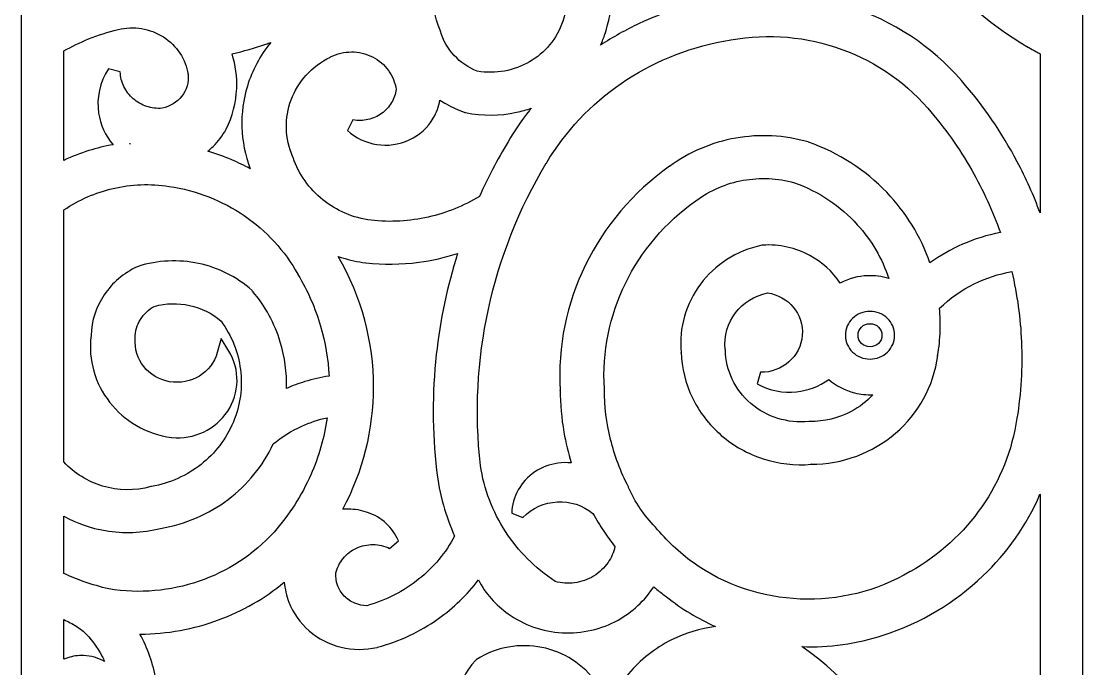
# Model space of a CAD drawing. Header units: centimetres. Extents: x 21 to 27, y -9 to 9.
# Drawn here: x 21.04 to 27, y -2.66 to 0.98 of the extents above; entities that cross this region are included whole.
import ezdxf

# ---------------------------------------------------------------- set-up
doc = ezdxf.new("R2010")
doc.units = ezdxf.units.CM
doc.header["$MEASUREMENT"] = 0
doc.layers.add('layer 1', color=7, linetype='Continuous')

msp = doc.modelspace()

# ---------------------------------------------------------------- linework, layer by layer
at = {"layer": 'layer 1', "color": 250}
for points, knots in [([(21.03704, 9.00077), (21.03704, 9.00077), (26.99977, 9.00077), (26.99977, 9.00077), (26.99977, 9.00077), (26.99977, 9.00077), (26.99977, -9.00021), (26.99977, -9.00021), (26.99977, -9.00021), (26.99977, -9.00021), (21.03704, -9.00021), (21.03704, -9.00021), (21.03704, -9.00021), (21.03704, -9.00021), (21.03704, 9.00077), (21.03704, 9.00077)], [0, 0, 0, 0, 0.2, 0.2, 0.2, 0.2, 0.4, 0.4, 0.4, 0.4, 0.6, 0.6, 0.6, 0.6, 1, 1, 1, 1]), ([(23.3587, 1.70221), (23.36916, 1.70731), (23.37983, 1.71201), (23.3907, 1.7163), (23.3907, 1.7163), (23.45085, 1.74002), (23.51676, 1.75107), (23.58422, 1.74692), (23.58422, 1.74692), (23.67778, 1.74117), (23.76445, 1.70685), (23.83402, 1.652), (23.83402, 1.652), (23.90355, 1.59718), (23.95581, 1.52192), (23.98063, 1.43425), (23.98063, 1.43425), (23.98063, 1.43425), (23.98133, 1.43075), (23.98133, 1.43075), (23.98133, 1.43075), (23.99496, 1.34985), (23.97699, 1.27025), (23.93545, 1.20466), (23.93545, 1.20466), (23.89383, 1.13893), (23.82866, 1.08723), (23.748, 1.06231), (23.748, 1.06231), (23.748, 1.06231), (23.70805, 1.11501), (23.70805, 1.11501), (23.70805, 1.11501), (23.73659, 1.15448), (23.74823, 1.20093), (23.74381, 1.24578), (23.74381, 1.24578), (23.73937, 1.29072), (23.71888, 1.33422), (23.68318, 1.3677), (23.68318, 1.3677), (23.6477, 1.40098), (23.60217, 1.41933), (23.5555, 1.42219), (23.5555, 1.42219), (23.51073, 1.42493), (23.46517, 1.41346), (23.42667, 1.38728), (23.42667, 1.38728), (23.38304, 1.32021), (23.35762, 1.24464), (23.35097, 1.16731), (23.35097, 1.16731), (23.34416, 1.08803), (23.35721, 1.0073), (23.39073, 0.93238), (23.39073, 0.93238), (23.39073, 0.93238), (23.3924, 0.92767), (23.3924, 0.92767), (23.3924, 0.92767), (23.4067, 0.87614), (23.43331, 0.82932), (23.46927, 0.79041), (23.46927, 0.79041), (23.50457, 0.75223), (23.54866, 0.72188), (23.59876, 0.70238), (23.59876, 0.70238), (23.70304, 0.68459), (23.80617, 0.70521), (23.89151, 0.75463), (23.89151, 0.75463), (23.97783, 0.80462), (24.04597, 0.88408), (24.0787, 0.98302), (24.0787, 0.98302), (24.0787, 0.98302), (24.07843, 0.98208), (24.07843, 0.98208), (24.07843, 0.98208), (24.1199, 1.12024), (24.13733, 1.2634), (24.13099, 1.40587), (24.13099, 1.40587), (24.12482, 1.54423), (24.09623, 1.68139), (24.04546, 1.81214), (24.04546, 1.81214), (23.93294, 1.87426), (23.82646, 1.94559), (23.72714, 2.02523), (23.72714, 2.02523), (23.64687, 2.08959), (23.57135, 2.15926), (23.50116, 2.23377), (23.50116, 2.23377), (23.49225, 2.12954), (23.47306, 2.02779), (23.44446, 1.92954), (23.44446, 1.92954), (23.42167, 1.85125), (23.39293, 1.7753), (23.3587, 1.70221)], [0, 0, 0, 0, 0.037037, 0.037037, 0.037037, 0.037037, 0.0740741, 0.0740741, 0.0740741, 0.0740741, 0.1111111, 0.1111111, 0.1111111, 0.1111111, 0.1481481, 0.1481481, 0.1481481, 0.1481481, 0.1851852, 0.1851852, 0.1851852, 0.1851852, 0.2222222, 0.2222222, 0.2222222, 0.2222222, 0.2592593, 0.2592593, 0.2592593, 0.2592593, 0.2962963, 0.2962963, 0.2962963, 0.2962963, 0.3333333, 0.3333333, 0.3333333, 0.3333333, 0.3703704, 0.3703704, 0.3703704, 0.3703704, 0.4074074, 0.4074074, 0.4074074, 0.4074074, 0.4444444, 0.4444444, 0.4444444, 0.4444444, 0.4814815, 0.4814815, 0.4814815, 0.4814815, 0.5185185, 0.5185185, 0.5185185, 0.5185185, 0.5555556, 0.5555556, 0.5555556, 0.5555556, 0.5925926, 0.5925926, 0.5925926, 0.5925926, 0.6296296, 0.6296296, 0.6296296, 0.6296296, 0.6666667, 0.6666667, 0.6666667, 0.6666667, 0.7037037, 0.7037037, 0.7037037, 0.7037037, 0.7407407, 0.7407407, 0.7407407, 0.7407407, 0.7777778, 0.7777778, 0.7777778, 0.7777778, 0.8148148, 0.8148148, 0.8148148, 0.8148148, 0.8518519, 0.8518519, 0.8518519, 0.8518519, 0.8888889, 0.8888889, 0.8888889, 0.8888889, 0.9259259, 0.9259259, 0.9259259, 0.9259259, 1, 1, 1, 1]), ([(26.76019, 0.79996), (26.75247, 0.80392), (26.74473, 0.80801), (26.73696, 0.81224), (26.73696, 0.81224), (26.72351, 0.81958), (26.70957, 0.82763), (26.69514, 0.8364), (26.69514, 0.8364), (26.69514, 0.8364), (26.6957, 0.83599), (26.6957, 0.83599), (26.6957, 0.83599), (26.45907, 0.97441), (26.25619, 1.15585), (26.09654, 1.36771), (26.09654, 1.36771), (25.95187, 1.5597), (25.8426, 1.77679), (25.77579, 2.0096), (25.77579, 2.0096), (25.76857, 2.0002), (25.76124, 1.99088), (25.75379, 1.98166), (25.75379, 1.98166), (25.75379, 1.98166), (25.75421, 1.98193), (25.75421, 1.98193), (25.75421, 1.98193), (25.62515, 1.81714), (25.45253, 1.69594), (25.25986, 1.62678), (25.25986, 1.62678), (25.06744, 1.55771), (24.85507, 1.54072), (24.64625, 1.58424), (24.64625, 1.58424), (24.64625, 1.58424), (24.64555, 1.58438), (24.64555, 1.58438), (24.64555, 1.58438), (24.58335, 1.59841), (24.52167, 1.61507), (24.4607, 1.63428), (24.4607, 1.63428), (24.42202, 1.64647), (24.38348, 1.65978), (24.34514, 1.67418), (24.34514, 1.67418), (24.37057, 1.55903), (24.38235, 1.44207), (24.38053, 1.32553), (24.38053, 1.32553), (24.37835, 1.18669), (24.35689, 1.04789), (24.3162, 0.91292), (24.3162, 0.91292), (24.3162, 0.91292), (24.31606, 0.91211), (24.31606, 0.91211), (24.31606, 0.91211), (24.30904, 0.89062), (24.30085, 0.86948), (24.29153, 0.84875), (24.29153, 0.84875), (24.36061, 0.89427), (24.43294, 0.93476), (24.50791, 0.96994), (24.50791, 0.96994), (24.64218, 1.03293), (24.78502, 1.07892), (24.93296, 1.10627), (24.93296, 1.10627), (24.93296, 1.10627), (24.93198, 1.10613), (24.93198, 1.10613), (24.93198, 1.10613), (25.18894, 1.1608), (25.45102, 1.14415), (25.69124, 1.06505), (25.69124, 1.06505), (25.93157, 0.98591), (26.14989, 0.84439), (26.31918, 0.64937), (26.31918, 0.64937), (26.44176, 0.50827), (26.54622, 0.35527), (26.63158, 0.19372), (26.63158, 0.19372), (26.68094, 0.10029), (26.72387, 0.00401), (26.76019, -0.09448), (26.76019, -0.09448), (26.76019, -0.09448), (26.76019, 0.79996), (26.76019, 0.79996)], [0, 0, 0, 0, 0.04, 0.04, 0.04, 0.04, 0.08, 0.08, 0.08, 0.08, 0.12, 0.12, 0.12, 0.12, 0.16, 0.16, 0.16, 0.16, 0.2, 0.2, 0.2, 0.2, 0.24, 0.24, 0.24, 0.24, 0.28, 0.28, 0.28, 0.28, 0.32, 0.32, 0.32, 0.32, 0.36, 0.36, 0.36, 0.36, 0.4, 0.4, 0.4, 0.4, 0.44, 0.44, 0.44, 0.44, 0.48, 0.48, 0.48, 0.48, 0.52, 0.52, 0.52, 0.52, 0.56, 0.56, 0.56, 0.56, 0.6, 0.6, 0.6, 0.6, 0.64, 0.64, 0.64, 0.64, 0.68, 0.68, 0.68, 0.68, 0.72, 0.72, 0.72, 0.72, 0.76, 0.76, 0.76, 0.76, 0.8, 0.8, 0.8, 0.8, 0.84, 0.84, 0.84, 0.84, 0.88, 0.88, 0.88, 0.88, 0.92, 0.92, 0.92, 0.92, 1, 1, 1, 1]), ([(21.27662, 0.20097), (21.32213, 0.22252), (21.36928, 0.24091), (21.4177, 0.256), (21.4177, 0.256), (21.46193, 0.26978), (21.50708, 0.28075), (21.55288, 0.2888), (21.55288, 0.2888), (21.50879, 0.34084), (21.48136, 0.40274), (21.4717, 0.46713), (21.4717, 0.46713), (21.45907, 0.55136), (21.47688, 0.6399), (21.52761, 0.71618), (21.52761, 0.71618), (21.52761, 0.71618), (21.59317, 0.69866), (21.59317, 0.69866), (21.59317, 0.69866), (21.59415, 0.66947), (21.60117, 0.64134), (21.61346, 0.61584), (21.61346, 0.61584), (21.62574, 0.59036), (21.64352, 0.56706), (21.66605, 0.54753), (21.66605, 0.54753), (21.68848, 0.52808), (21.71436, 0.51355), (21.74196, 0.50451), (21.74196, 0.50451), (21.76918, 0.49559), (21.79855, 0.49193), (21.82841, 0.49406), (21.82841, 0.49406), (21.87384, 0.50327), (21.91221, 0.52802), (21.93831, 0.56163), (21.93831, 0.56163), (21.96509, 0.5961), (21.97909, 0.63988), (21.97474, 0.68581), (21.97474, 0.68581), (21.97474, 0.68581), (21.97488, 0.68379), (21.97488, 0.68379), (21.97488, 0.68379), (21.9681, 0.72668), (21.95205, 0.76732), (21.9283, 0.80333), (21.9283, 0.80333), (21.9045, 0.83942), (21.87317, 0.87064), (21.83588, 0.89461), (21.83588, 0.89461), (21.79841, 0.9187), (21.75653, 0.93459), (21.7131, 0.94179), (21.7131, 0.94179), (21.66969, 0.94899), (21.62473, 0.94751), (21.58106, 0.93686), (21.58106, 0.93686), (21.52445, 0.92306), (21.46903, 0.9051), (21.41525, 0.88324), (21.41525, 0.88324), (21.36727, 0.86374), (21.32096, 0.84131), (21.27662, 0.81611), (21.27662, 0.81611), (21.27662, 0.81611), (21.27662, 0.20097), (21.27662, 0.20097)], [0, 0, 0, 0, 0.05, 0.05, 0.05, 0.05, 0.1, 0.1, 0.1, 0.1, 0.15, 0.15, 0.15, 0.15, 0.2, 0.2, 0.2, 0.2, 0.25, 0.25, 0.25, 0.25, 0.3, 0.3, 0.3, 0.3, 0.35, 0.35, 0.35, 0.35, 0.4, 0.4, 0.4, 0.4, 0.45, 0.45, 0.45, 0.45, 0.5, 0.5, 0.5, 0.5, 0.55, 0.55, 0.55, 0.55, 0.6, 0.6, 0.6, 0.6, 0.65, 0.65, 0.65, 0.65, 0.7, 0.7, 0.7, 0.7, 0.75, 0.75, 0.75, 0.75, 0.8, 0.8, 0.8, 0.8, 0.85, 0.85, 0.85, 0.85, 0.9, 0.9, 0.9, 0.9, 1, 1, 1, 1]), ([(26.53675, -0.2044), (26.49397, -0.08307), (26.44021, 0.03427), (26.37622, 0.14631), (26.37622, 0.14631), (26.30599, 0.26929), (26.22321, 0.38592), (26.12889, 0.49448), (26.12889, 0.49448), (25.98888, 0.65571), (25.80853, 0.77254), (25.61018, 0.83762), (25.61018, 0.83762), (25.41163, 0.90277), (25.19507, 0.91623), (24.98287, 0.87067), (24.98287, 0.87067), (24.98287, 0.87067), (24.98176, 0.8704), (24.98176, 0.8704), (24.98176, 0.8704), (24.77228, 0.83205), (24.57668, 0.75037), (24.40687, 0.63354), (24.40687, 0.63354), (24.23719, 0.5168), (24.09317, 0.36476), (23.98671, 0.18562), (23.98671, 0.18562), (23.98671, 0.18562), (23.98657, 0.18562), (23.98657, 0.18562), (23.98657, 0.18562), (23.83275, -0.07129), (23.72344, -0.34863), (23.661, -0.63548), (23.661, -0.63548), (23.59858, -0.92223), (23.58297, -1.21856), (23.61652, -1.51358), (23.61652, -1.51358), (23.6363, -1.64687), (23.68471, -1.77293), (23.75698, -1.88441), (23.75698, -1.88441), (23.82844, -1.99464), (23.92318, -2.09065), (24.03658, -2.16537), (24.03658, -2.16537), (24.07234, -2.17506), (24.1093, -2.1774), (24.14518, -2.1727), (24.14518, -2.1727), (24.18276, -2.16777), (24.21926, -2.15515), (24.25209, -2.13518), (24.25209, -2.13518), (24.28494, -2.1152), (24.31256, -2.0888), (24.3335, -2.0581), (24.3335, -2.0581), (24.35175, -2.03135), (24.3649, -2.00138), (24.372, -1.96958), (24.372, -1.96958), (24.34987, -1.94126), (24.3288, -1.91215), (24.30883, -1.8823), (24.30883, -1.8823), (24.28729, -1.85012), (24.26697, -1.81694), (24.24793, -1.78286), (24.24793, -1.78286), (24.19054, -1.73611), (24.11917, -1.71481), (24.04897, -1.71823), (24.04897, -1.71823), (23.97703, -1.72174), (23.90648, -1.75132), (23.85375, -1.80619), (23.85375, -1.80619), (23.85375, -1.80619), (23.79209, -1.7818), (23.79209, -1.7818), (23.79209, -1.7818), (23.79346, -1.73552), (23.80617, -1.69086), (23.82837, -1.6511), (23.82837, -1.6511), (23.85059, -1.6113), (23.88226, -1.57652), (23.92152, -1.55005), (23.92152, -1.55005), (23.96078, -1.52359), (24.00541, -1.50692), (24.05159, -1.50056), (24.05159, -1.50056), (24.07642, -1.49715), (24.10171, -1.49673), (24.12684, -1.4994), (24.12684, -1.4994), (24.10947, -1.44257), (24.09565, -1.38478), (24.08546, -1.32637), (24.08546, -1.32637), (24.07179, -1.24803), (24.06464, -1.16886), (24.06414, -1.08963), (24.06414, -1.08963), (24.06414, -1.08963), (24.06414, -1.09139), (24.06414, -1.09139), (24.06414, -1.09139), (24.0499, -0.84484), (24.10067, -0.60301), (24.20653, -0.38624), (24.20653, -0.38624), (24.31232, -0.1696), (24.47316, 0.02182), (24.67912, 0.16768), (24.67912, 0.16768), (24.67912, 0.16768), (24.67856, 0.16741), (24.67856, 0.16741), (24.67856, 0.16741), (24.78938, 0.249), (24.91727, 0.30257), (25.05103, 0.32613), (25.05103, 0.32613), (25.18456, 0.34964), (25.32366, 0.34308), (25.45714, 0.30447), (25.45714, 0.30447), (25.45714, 0.30447), (25.45909, 0.3038), (25.45909, 0.3038), (25.45909, 0.3038), (25.62898, 0.24384), (25.77881, 0.14623), (25.89843, 0.02153), (25.89843, 0.02153), (26.00643, -0.09105), (26.08987, -0.22572), (26.14133, -0.37475), (26.14133, -0.37475), (26.1983, -0.33371), (26.25968, -0.29879), (26.32432, -0.2705), (26.32432, -0.2705), (26.39195, -0.2409), (26.4632, -0.21867), (26.53675, -0.2044)], [0, 0, 0, 0, 0.025641, 0.025641, 0.025641, 0.025641, 0.0512821, 0.0512821, 0.0512821, 0.0512821, 0.0769231, 0.0769231, 0.0769231, 0.0769231, 0.1025641, 0.1025641, 0.1025641, 0.1025641, 0.1282051, 0.1282051, 0.1282051, 0.1282051, 0.1538462, 0.1538462, 0.1538462, 0.1538462, 0.1794872, 0.1794872, 0.1794872, 0.1794872, 0.2051282, 0.2051282, 0.2051282, 0.2051282, 0.2307692, 0.2307692, 0.2307692, 0.2307692, 0.2564103, 0.2564103, 0.2564103, 0.2564103, 0.2820513, 0.2820513, 0.2820513, 0.2820513, 0.3076923, 0.3076923, 0.3076923, 0.3076923, 0.3333333, 0.3333333, 0.3333333, 0.3333333, 0.3589744, 0.3589744, 0.3589744, 0.3589744, 0.3846154, 0.3846154, 0.3846154, 0.3846154, 0.4102564, 0.4102564, 0.4102564, 0.4102564, 0.4358974, 0.4358974, 0.4358974, 0.4358974, 0.4615385, 0.4615385, 0.4615385, 0.4615385, 0.4871795, 0.4871795, 0.4871795, 0.4871795, 0.5128205, 0.5128205, 0.5128205, 0.5128205, 0.5384615, 0.5384615, 0.5384615, 0.5384615, 0.5641026, 0.5641026, 0.5641026, 0.5641026, 0.5897436, 0.5897436, 0.5897436, 0.5897436, 0.6153846, 0.6153846, 0.6153846, 0.6153846, 0.6410256, 0.6410256, 0.6410256, 0.6410256, 0.6666667, 0.6666667, 0.6666667, 0.6666667, 0.6923077, 0.6923077, 0.6923077, 0.6923077, 0.7179487, 0.7179487, 0.7179487, 0.7179487, 0.7435897, 0.7435897, 0.7435897, 0.7435897, 0.7692308, 0.7692308, 0.7692308, 0.7692308, 0.7948718, 0.7948718, 0.7948718, 0.7948718, 0.8205128, 0.8205128, 0.8205128, 0.8205128, 0.8461538, 0.8461538, 0.8461538, 0.8461538, 0.8717949, 0.8717949, 0.8717949, 0.8717949, 0.8974359, 0.8974359, 0.8974359, 0.8974359, 0.9230769, 0.9230769, 0.9230769, 0.9230769, 0.9487179, 0.9487179, 0.9487179, 0.9487179, 1, 1, 1, 1]), ([(22.43814, 0.86377), (22.42927, 0.8605), (22.42038, 0.85729), (22.41144, 0.85416), (22.41144, 0.85416), (22.3499, 0.83258), (22.28646, 0.81434), (22.22133, 0.79968), (22.22133, 0.79968), (22.24144, 0.73613), (22.25002, 0.67026), (22.24719, 0.60493), (22.24719, 0.60493), (22.24379, 0.52657), (22.22396, 0.44875), (22.18791, 0.37638), (22.18791, 0.37638), (22.18791, 0.37638), (22.18749, 0.37558), (22.18749, 0.37558), (22.18749, 0.37558), (22.1685, 0.33988), (22.14393, 0.30748), (22.11485, 0.2794), (22.11485, 0.2794), (22.10526, 0.27013), (22.09518, 0.26134), (22.08467, 0.25307), (22.08467, 0.25307), (22.13071, 0.23927), (22.17588, 0.22287), (22.21992, 0.20398), (22.21992, 0.20398), (22.25527, 0.18881), (22.2899, 0.17203), (22.3237, 0.15368), (22.3237, 0.15368), (22.26488, 0.307), (22.262, 0.46952), (22.30729, 0.61798), (22.30729, 0.61798), (22.33431, 0.70654), (22.37848, 0.79012), (22.43814, 0.86377)], [0, 0, 0, 0, 0.0833333, 0.0833333, 0.0833333, 0.0833333, 0.1666667, 0.1666667, 0.1666667, 0.1666667, 0.25, 0.25, 0.25, 0.25, 0.3333333, 0.3333333, 0.3333333, 0.3333333, 0.4166667, 0.4166667, 0.4166667, 0.4166667, 0.5, 0.5, 0.5, 0.5, 0.5833333, 0.5833333, 0.5833333, 0.5833333, 0.6666667, 0.6666667, 0.6666667, 0.6666667, 0.75, 0.75, 0.75, 0.75, 0.8333333, 0.8333333, 0.8333333, 0.8333333, 1, 1, 1, 1]), ([(23.38896, 0.5403), (23.38306, 0.50414), (23.37037, 0.46953), (23.35183, 0.43807), (23.35183, 0.43807), (23.32125, 0.38618), (23.2748, 0.34314), (23.21674, 0.31616), (23.21674, 0.31616), (23.15882, 0.28925), (23.09518, 0.28113), (23.03429, 0.29049), (23.03429, 0.29049), (22.97347, 0.29985), (22.91557, 0.32669), (22.86904, 0.36972), (22.86904, 0.36972), (22.86904, 0.36972), (22.89994, 0.42848), (22.89994, 0.42848), (22.89994, 0.42848), (22.92824, 0.42337), (22.95706, 0.42411), (22.98463, 0.4303), (22.98463, 0.4303), (23.01206, 0.43645), (23.0382, 0.44804), (23.06128, 0.46467), (23.06128, 0.46467), (23.08424, 0.48121), (23.10319, 0.50214), (23.11724, 0.52594), (23.11724, 0.52594), (23.13055, 0.5485), (23.13933, 0.57349), (23.1428, 0.59961), (23.1428, 0.59961), (23.13727, 0.63825), (23.12245, 0.6744), (23.1002, 0.70547), (23.1002, 0.70547), (23.07729, 0.73747), (23.04636, 0.76422), (23.00944, 0.78287), (23.00944, 0.78287), (22.9726, 0.80149), (22.93216, 0.81075), (22.89171, 0.81064), (22.89171, 0.81064), (22.8513, 0.81054), (22.81096, 0.8011), (22.77428, 0.78233), (22.77428, 0.78233), (22.77428, 0.78233), (22.77373, 0.78206), (22.77373, 0.78206), (22.77373, 0.78206), (22.66736, 0.73001), (22.5911, 0.64235), (22.55324, 0.54122), (22.55324, 0.54122), (22.51539, 0.44013), (22.51595, 0.3255), (22.56319, 0.21943), (22.56319, 0.21943), (22.56319, 0.21943), (22.5643, 0.21647), (22.5643, 0.21647), (22.5643, 0.21647), (22.59634, 0.1221), (22.65501, 0.04065), (22.7312, -0.02059), (22.7312, -0.02059), (22.80739, -0.08182), (22.90085, -0.12264), (23.00249, -0.13574), (23.00249, -0.13574), (23.00249, -0.13574), (23.00193, -0.1356), (23.00193, -0.1356), (23.00193, -0.1356), (23.11025, -0.14764), (23.21906, -0.14126), (23.32369, -0.11752), (23.32369, -0.11752), (23.42494, -0.09455), (23.52215, -0.0554), (23.6111, -0.00103), (23.6111, -0.00103), (23.63383, 0.0495), (23.65828, 0.0999), (23.68439, 0.15011), (23.68439, 0.15011), (23.71188, 0.20296), (23.74096, 0.25498), (23.77159, 0.30609), (23.77159, 0.30609), (23.77159, 0.30609), (23.77145, 0.30609), (23.77145, 0.30609), (23.77145, 0.30609), (23.80756, 0.36677), (23.84759, 0.42515), (23.89128, 0.48089), (23.89128, 0.48089), (23.89488, 0.48549), (23.8985, 0.49007), (23.90216, 0.49463), (23.90216, 0.49463), (23.87513, 0.48517), (23.84752, 0.4774), (23.8195, 0.47134), (23.8195, 0.47134), (23.72612, 0.45117), (23.6284, 0.45019), (23.53283, 0.46981), (23.53283, 0.46981), (23.53283, 0.46981), (23.52837, 0.47103), (23.52837, 0.47103), (23.52837, 0.47103), (23.49225, 0.4835), (23.45757, 0.49926), (23.42479, 0.51805), (23.42479, 0.51805), (23.4126, 0.52503), (23.40065, 0.53245), (23.38896, 0.5403)], [0, 0, 0, 0, 0.030303, 0.030303, 0.030303, 0.030303, 0.0606061, 0.0606061, 0.0606061, 0.0606061, 0.0909091, 0.0909091, 0.0909091, 0.0909091, 0.1212121, 0.1212121, 0.1212121, 0.1212121, 0.1515152, 0.1515152, 0.1515152, 0.1515152, 0.1818182, 0.1818182, 0.1818182, 0.1818182, 0.2121212, 0.2121212, 0.2121212, 0.2121212, 0.2424242, 0.2424242, 0.2424242, 0.2424242, 0.2727273, 0.2727273, 0.2727273, 0.2727273, 0.3030303, 0.3030303, 0.3030303, 0.3030303, 0.3333333, 0.3333333, 0.3333333, 0.3333333, 0.3636364, 0.3636364, 0.3636364, 0.3636364, 0.3939394, 0.3939394, 0.3939394, 0.3939394, 0.4242424, 0.4242424, 0.4242424, 0.4242424, 0.4545455, 0.4545455, 0.4545455, 0.4545455, 0.4848485, 0.4848485, 0.4848485, 0.4848485, 0.5151515, 0.5151515, 0.5151515, 0.5151515, 0.5454545, 0.5454545, 0.5454545, 0.5454545, 0.5757576, 0.5757576, 0.5757576, 0.5757576, 0.6060606, 0.6060606, 0.6060606, 0.6060606, 0.6363636, 0.6363636, 0.6363636, 0.6363636, 0.6666667, 0.6666667, 0.6666667, 0.6666667, 0.6969697, 0.6969697, 0.6969697, 0.6969697, 0.7272727, 0.7272727, 0.7272727, 0.7272727, 0.7575758, 0.7575758, 0.7575758, 0.7575758, 0.7878788, 0.7878788, 0.7878788, 0.7878788, 0.8181818, 0.8181818, 0.8181818, 0.8181818, 0.8484848, 0.8484848, 0.8484848, 0.8484848, 0.8787879, 0.8787879, 0.8787879, 0.8787879, 0.9090909, 0.9090909, 0.9090909, 0.9090909, 0.9393939, 0.9393939, 0.9393939, 0.9393939, 1, 1, 1, 1]), ([(21.64511, 0.29575), (21.64542, 0.29553), (21.64578, 0.29527), (21.64621, 0.29497), (21.64621, 0.29497), (21.64621, 0.29497), (21.64621, 0.29505), (21.64621, 0.29505), (21.64621, 0.29505), (21.64468, 0.29611), (21.64365, 0.29681), (21.64511, 0.29575)], [0, 0, 0, 0, 0.25, 0.25, 0.25, 0.25, 0.5, 0.5, 0.5, 0.5, 1, 1, 1, 1]), ([(21.64621, 0.29505), (21.64621, 0.29505), (21.64621, 0.29511), (21.64621, 0.29511), (21.64621, 0.29511), (21.65406, 0.28956), (21.64919, 0.29298), (21.64621, 0.29505)], [0, 0, 0, 0, 0.3333333, 0.3333333, 0.3333333, 0.3333333, 1, 1, 1, 1]), ([(21.27662, -1.49343), (21.33583, -1.55798), (21.41155, -1.60441), (21.49446, -1.62914), (21.49446, -1.62914), (21.58042, -1.65477), (21.67421, -1.6572), (21.76548, -1.63244), (21.76548, -1.63244), (21.76548, -1.63244), (21.76882, -1.63177), (21.76882, -1.63177), (21.76882, -1.63177), (21.87245, -1.61354), (21.96769, -1.57016), (22.04691, -1.50765), (22.04691, -1.50765), (22.12604, -1.4452), (22.18911, -1.36363), (22.22849, -1.26896), (22.22849, -1.26896), (22.26786, -1.17432), (22.28077, -1.0731), (22.26841, -0.97477), (22.26841, -0.97477), (22.25622, -0.87783), (22.21944, -0.78384), (22.15921, -0.7019), (22.15921, -0.7019), (22.10822, -0.6578), (22.04736, -0.62797), (21.98291, -0.61378), (21.98291, -0.61378), (21.91833, -0.59957), (21.85004, -0.601), (21.78429, -0.61945), (21.78429, -0.61945), (21.75186, -0.63698), (21.72541, -0.66239), (21.70689, -0.69252), (21.70689, -0.69252), (21.70689, -0.69252), (21.70675, -0.69252), (21.70675, -0.69252), (21.70675, -0.69252), (21.68774, -0.72341), (21.6773, -0.75943), (21.67754, -0.79709), (21.67754, -0.79709), (21.67754, -0.79709), (21.67754, -0.79992), (21.67754, -0.79992), (21.67754, -0.79992), (21.67256, -0.85876), (21.69095, -0.91439), (21.72549, -0.95774), (21.72549, -0.95774), (21.76012, -1.00119), (21.81096, -1.03258), (21.87077, -1.04279), (21.87077, -1.04279), (21.93064, -1.05301), (21.98957, -1.04035), (22.03749, -1.01095), (22.03749, -1.01095), (22.08531, -0.98163), (22.12224, -0.93553), (22.13827, -0.87882), (22.13827, -0.87882), (22.13827, -0.87882), (22.16068, -0.79955), (22.16068, -0.79955), (22.16068, -0.79955), (22.16068, -0.79955), (22.20341, -0.87046), (22.20341, -0.87046), (22.20341, -0.87046), (22.23505, -0.92297), (22.25022, -0.98176), (22.24905, -1.0402), (22.24905, -1.0402), (22.24788, -1.09887), (22.23037, -1.15718), (22.19667, -1.20843), (22.19667, -1.20843), (22.16303, -1.2596), (22.11591, -1.29958), (22.0615, -1.32544), (22.0615, -1.32544), (22.00741, -1.35114), (21.94599, -1.36268), (21.88342, -1.35712), (21.88342, -1.35712), (21.88342, -1.35712), (21.88147, -1.35698), (21.88147, -1.35698), (21.88147, -1.35698), (21.73753, -1.33645), (21.6153, -1.26199), (21.53366, -1.1577), (21.53366, -1.1577), (21.45278, -1.05437), (21.41183, -0.92166), (21.42922, -0.78308), (21.42922, -0.78308), (21.43171, -0.70035), (21.45804, -0.62165), (21.50306, -0.55462), (21.50306, -0.55462), (21.5481, -0.48758), (21.61175, -0.43237), (21.6889, -0.39662), (21.6889, -0.39662), (21.6889, -0.39662), (21.69307, -0.395), (21.69307, -0.395), (21.69307, -0.395), (21.80455, -0.35947), (21.92158, -0.35464), (22.03225, -0.37799), (22.03225, -0.37799), (22.14307, -0.40138), (22.24747, -0.45293), (22.33352, -0.53012), (22.33352, -0.53012), (22.33352, -0.53012), (22.33686, -0.53376), (22.33686, -0.53376), (22.33686, -0.53376), (22.40827, -0.61908), (22.46067, -0.71638), (22.49219, -0.81963), (22.49219, -0.81963), (22.51786, -0.90368), (22.5297, -0.9917), (22.52674, -1.08041), (22.52674, -1.08041), (22.56039, -1.06577), (22.59479, -1.05307), (22.62976, -1.04237), (22.62976, -1.04237), (22.67431, -1.02874), (22.71991, -1.01828), (22.7662, -1.0111), (22.7662, -1.0111), (22.76137, -0.91558), (22.74533, -0.82136), (22.71863, -0.73019), (22.71863, -0.73019), (22.68909, -0.62939), (22.6464, -0.53202), (22.59126, -0.4405), (22.59126, -0.4405), (22.59126, -0.4405), (22.5907, -0.43929), (22.5907, -0.43929), (22.5907, -0.43929), (22.51717, -0.30652), (22.41342, -0.19432), (22.28953, -0.10958), (22.28953, -0.10958), (22.16571, -0.0249), (22.02179, 0.03226), (21.86784, 0.05499), (21.86784, 0.05499), (21.86784, 0.05499), (21.86756, 0.05512), (21.86756, 0.05512), (21.86756, 0.05512), (21.76213, 0.07128), (21.65533, 0.06683), (21.55308, 0.04313), (21.55308, 0.04313), (21.45472, 0.02034), (21.3608, -0.02032), (21.27662, -0.0776), (21.27662, -0.0776), (21.27662, -0.0776), (21.27662, -1.49343), (21.27662, -1.49343)], [0, 0, 0, 0, 0.0217391, 0.0217391, 0.0217391, 0.0217391, 0.0434783, 0.0434783, 0.0434783, 0.0434783, 0.0652174, 0.0652174, 0.0652174, 0.0652174, 0.0869565, 0.0869565, 0.0869565, 0.0869565, 0.1086957, 0.1086957, 0.1086957, 0.1086957, 0.1304348, 0.1304348, 0.1304348, 0.1304348, 0.1521739, 0.1521739, 0.1521739, 0.1521739, 0.173913, 0.173913, 0.173913, 0.173913, 0.1956522, 0.1956522, 0.1956522, 0.1956522, 0.2173913, 0.2173913, 0.2173913, 0.2173913, 0.2391304, 0.2391304, 0.2391304, 0.2391304, 0.2608696, 0.2608696, 0.2608696, 0.2608696, 0.2826087, 0.2826087, 0.2826087, 0.2826087, 0.3043478, 0.3043478, 0.3043478, 0.3043478, 0.326087, 0.326087, 0.326087, 0.326087, 0.3478261, 0.3478261, 0.3478261, 0.3478261, 0.3695652, 0.3695652, 0.3695652, 0.3695652, 0.3913043, 0.3913043, 0.3913043, 0.3913043, 0.4130435, 0.4130435, 0.4130435, 0.4130435, 0.4347826, 0.4347826, 0.4347826, 0.4347826, 0.4565217, 0.4565217, 0.4565217, 0.4565217, 0.4782609, 0.4782609, 0.4782609, 0.4782609, 0.5, 0.5, 0.5, 0.5, 0.5217391, 0.5217391, 0.5217391, 0.5217391, 0.5434783, 0.5434783, 0.5434783, 0.5434783, 0.5652174, 0.5652174, 0.5652174, 0.5652174, 0.5869565, 0.5869565, 0.5869565, 0.5869565, 0.6086957, 0.6086957, 0.6086957, 0.6086957, 0.6304348, 0.6304348, 0.6304348, 0.6304348, 0.6521739, 0.6521739, 0.6521739, 0.6521739, 0.673913, 0.673913, 0.673913, 0.673913, 0.6956522, 0.6956522, 0.6956522, 0.6956522, 0.7173913, 0.7173913, 0.7173913, 0.7173913, 0.7391304, 0.7391304, 0.7391304, 0.7391304, 0.7608696, 0.7608696, 0.7608696, 0.7608696, 0.7826087, 0.7826087, 0.7826087, 0.7826087, 0.8043478, 0.8043478, 0.8043478, 0.8043478, 0.826087, 0.826087, 0.826087, 0.826087, 0.8478261, 0.8478261, 0.8478261, 0.8478261, 0.8695652, 0.8695652, 0.8695652, 0.8695652, 0.8913043, 0.8913043, 0.8913043, 0.8913043, 0.9130435, 0.9130435, 0.9130435, 0.9130435, 0.9347826, 0.9347826, 0.9347826, 0.9347826, 0.9565217, 0.9565217, 0.9565217, 0.9565217, 1, 1, 1, 1]), ([(26.19555, -0.63032), (26.19921, -0.67265), (26.20034, -0.7146), (26.19895, -0.75594), (26.19895, -0.75594), (26.19739, -0.80266), (26.19259, -0.84981), (26.18458, -0.89709), (26.18458, -0.89709), (26.18458, -0.89709), (26.18486, -0.8956), (26.18486, -0.8956), (26.18486, -0.8956), (26.1629, -1.07008), (26.07541, -1.22294), (25.948, -1.33219), (25.948, -1.33219), (25.82057, -1.44146), (25.65336, -1.50707), (25.47198, -1.50706), (25.47198, -1.50706), (25.47198, -1.50706), (25.4749, -1.50706), (25.4749, -1.50706), (25.4749, -1.50706), (25.38299, -1.51469), (25.29124, -1.50377), (25.20502, -1.47602), (25.20502, -1.47602), (25.11894, -1.44832), (25.03862, -1.40379), (24.96945, -1.34418), (24.96945, -1.34418), (24.90043, -1.2847), (24.84549, -1.21263), (24.80703, -1.13295), (24.80703, -1.13295), (24.76853, -1.05318), (24.74666, -0.96609), (24.7438, -0.87666), (24.7438, -0.87666), (24.7438, -0.87666), (24.74408, -0.87895), (24.74408, -0.87895), (24.74408, -0.87895), (24.73013, -0.73755), (24.77162, -0.60225), (24.85238, -0.49465), (24.85238, -0.49465), (24.93315, -0.387), (25.05327, -0.30698), (25.19652, -0.27616), (25.19652, -0.27616), (25.19652, -0.27616), (25.20209, -0.27522), (25.20209, -0.27522), (25.20209, -0.27522), (25.29579, -0.2697), (25.38714, -0.29084), (25.46643, -0.33343), (25.46643, -0.33343), (25.53487, -0.37019), (25.59412, -0.423), (25.63792, -0.48848), (25.63792, -0.48848), (25.68581, -0.46288), (25.73859, -0.44902), (25.79179, -0.44707), (25.79179, -0.44707), (25.83143, -0.44562), (25.87137, -0.45082), (25.9098, -0.46274), (25.9098, -0.46274), (25.87272, -0.35007), (25.81224, -0.2474), (25.7334, -0.16034), (25.7334, -0.16034), (25.63906, -0.05615), (25.51843, 0.02573), (25.38023, 0.07568), (25.38023, 0.07568), (25.28537, 0.10215), (25.18678, 0.10612), (25.09223, 0.08898), (25.09223, 0.08898), (24.99734, 0.07178), (24.90655, 0.03328), (24.82772, -0.02508), (24.82772, -0.02508), (24.82772, -0.02508), (24.82716, -0.02562), (24.82716, -0.02562), (24.82716, -0.02562), (24.65403, -0.14792), (24.51902, -0.30852), (24.43052, -0.49024), (24.43052, -0.49024), (24.34203, -0.67191), (24.29994, -0.87496), (24.3126, -1.08217), (24.3126, -1.08217), (24.3126, -1.08217), (24.3126, -1.0842), (24.3126, -1.0842), (24.3126, -1.0842), (24.31288, -1.17967), (24.3246, -1.27448), (24.3473, -1.36675), (24.3473, -1.36675), (24.37001, -1.45903), (24.40371, -1.5488), (24.44795, -1.6342), (24.44795, -1.6342), (24.44795, -1.6342), (24.44893, -1.63649), (24.44893, -1.63649), (24.44893, -1.63649), (24.4664, -1.67768), (24.48775, -1.71712), (24.51265, -1.75434), (24.51265, -1.75434), (24.53753, -1.79151), (24.566, -1.82651), (24.59774, -1.85885), (24.59774, -1.85885), (24.59774, -1.85885), (24.59955, -1.86087), (24.59955, -1.86087), (24.59955, -1.86087), (24.63068, -1.89787), (24.66407, -1.93311), (24.69952, -1.96643), (24.69952, -1.96643), (24.73472, -1.99952), (24.77197, -2.03067), (24.8111, -2.05973), (24.8111, -2.05973), (24.99024, -2.18704), (25.20028, -2.25566), (25.41301, -2.2644), (25.41301, -2.2644), (25.626, -2.27316), (25.84149, -2.22199), (26.03118, -2.10973), (26.03118, -2.10973), (26.03118, -2.10973), (26.03174, -2.10933), (26.03174, -2.10933), (26.03174, -2.10933), (26.19416, -2.01752), (26.33039, -1.89245), (26.43258, -1.74538), (26.43258, -1.74538), (26.53486, -1.59817), (26.60324, -1.42882), (26.62987, -1.24861), (26.62987, -1.24861), (26.62987, -1.24861), (26.63001, -1.2482), (26.63001, -1.2482), (26.63001, -1.2482), (26.65308, -1.1065), (26.66153, -0.96275), (26.65543, -0.81906), (26.65543, -0.81906), (26.64979, -0.68605), (26.63169, -0.5539), (26.6012, -0.42429), (26.6012, -0.42429), (26.52706, -0.43688), (26.45557, -0.46019), (26.38898, -0.4931), (26.38898, -0.4931), (26.31785, -0.52826), (26.25246, -0.57445), (26.19555, -0.63032)], [0, 0, 0, 0, 0.0222222, 0.0222222, 0.0222222, 0.0222222, 0.0444444, 0.0444444, 0.0444444, 0.0444444, 0.0666667, 0.0666667, 0.0666667, 0.0666667, 0.0888889, 0.0888889, 0.0888889, 0.0888889, 0.1111111, 0.1111111, 0.1111111, 0.1111111, 0.1333333, 0.1333333, 0.1333333, 0.1333333, 0.1555556, 0.1555556, 0.1555556, 0.1555556, 0.1777778, 0.1777778, 0.1777778, 0.1777778, 0.2, 0.2, 0.2, 0.2, 0.2222222, 0.2222222, 0.2222222, 0.2222222, 0.2444444, 0.2444444, 0.2444444, 0.2444444, 0.2666667, 0.2666667, 0.2666667, 0.2666667, 0.2888889, 0.2888889, 0.2888889, 0.2888889, 0.3111111, 0.3111111, 0.3111111, 0.3111111, 0.3333333, 0.3333333, 0.3333333, 0.3333333, 0.3555556, 0.3555556, 0.3555556, 0.3555556, 0.3777778, 0.3777778, 0.3777778, 0.3777778, 0.4, 0.4, 0.4, 0.4, 0.4222222, 0.4222222, 0.4222222, 0.4222222, 0.4444444, 0.4444444, 0.4444444, 0.4444444, 0.4666667, 0.4666667, 0.4666667, 0.4666667, 0.4888889, 0.4888889, 0.4888889, 0.4888889, 0.5111111, 0.5111111, 0.5111111, 0.5111111, 0.5333333, 0.5333333, 0.5333333, 0.5333333, 0.5555556, 0.5555556, 0.5555556, 0.5555556, 0.5777778, 0.5777778, 0.5777778, 0.5777778, 0.6, 0.6, 0.6, 0.6, 0.6222222, 0.6222222, 0.6222222, 0.6222222, 0.6444444, 0.6444444, 0.6444444, 0.6444444, 0.6666667, 0.6666667, 0.6666667, 0.6666667, 0.6888889, 0.6888889, 0.6888889, 0.6888889, 0.7111111, 0.7111111, 0.7111111, 0.7111111, 0.7333333, 0.7333333, 0.7333333, 0.7333333, 0.7555556, 0.7555556, 0.7555556, 0.7555556, 0.7777778, 0.7777778, 0.7777778, 0.7777778, 0.8, 0.8, 0.8, 0.8, 0.8222222, 0.8222222, 0.8222222, 0.8222222, 0.8444444, 0.8444444, 0.8444444, 0.8444444, 0.8666667, 0.8666667, 0.8666667, 0.8666667, 0.8888889, 0.8888889, 0.8888889, 0.8888889, 0.9111111, 0.9111111, 0.9111111, 0.9111111, 0.9333333, 0.9333333, 0.9333333, 0.9333333, 0.9555556, 0.9555556, 0.9555556, 0.9555556, 1, 1, 1, 1]), ([(21.26535, -0.08608), (21.26535, -0.08608), (21.26535, -0.08609), (21.26535, -0.08609), (21.26535, -0.08609), (21.26535, -0.08609), (21.26535, -0.08608), (21.26535, -0.08608)], [0, 0, 0, 0, 0.3333333, 0.3333333, 0.3333333, 0.3333333, 1, 1, 1, 1]), ([(22.8176, -0.33928), (22.95005, -0.56706), (23.01627, -0.82002), (23.01624, -1.0729), (23.01624, -1.0729), (23.01622, -1.30847), (22.9587, -1.54409), (22.84372, -1.75936), (22.84372, -1.75936), (22.85394, -1.75864), (22.86417, -1.75838), (22.87438, -1.75855), (22.87438, -1.75855), (22.91076, -1.75918), (22.9472, -1.76548), (22.98231, -1.77741), (22.98231, -1.77741), (23.02157, -1.79075), (23.05694, -1.81187), (23.08644, -1.83895), (23.08644, -1.83895), (23.11586, -1.86596), (23.13949, -1.89899), (23.15536, -1.93623), (23.15536, -1.93623), (23.15536, -1.93623), (23.1065, -1.98004), (23.1065, -1.98004), (23.1065, -1.98004), (23.07732, -1.96577), (23.04545, -1.95845), (23.01343, -1.95811), (23.01343, -1.95811), (22.98137, -1.95778), (22.94927, -1.96444), (22.91967, -1.97814), (22.91967, -1.97814), (22.89018, -1.99179), (22.86472, -2.01176), (22.84485, -2.03614), (22.84485, -2.03614), (22.82567, -2.05966), (22.81183, -2.08709), (22.80473, -2.11669), (22.80473, -2.11669), (22.80271, -2.14073), (22.80586, -2.16441), (22.81365, -2.18633), (22.81365, -2.18633), (22.82164, -2.20877), (22.83438, -2.22956), (22.85136, -2.24721), (22.85136, -2.24721), (22.86839, -2.26492), (22.88889, -2.27873), (22.91137, -2.288), (22.91137, -2.288), (22.93246, -2.29671), (22.95547, -2.30142), (22.97914, -2.30162), (22.97914, -2.30162), (23.08719, -2.27145), (23.18641, -2.21992), (23.27129, -2.15146), (23.27129, -2.15146), (23.35327, -2.08535), (23.42164, -2.00359), (23.47145, -1.91019), (23.47145, -1.91019), (23.44604, -1.8538), (23.42495, -1.79591), (23.40832, -1.73698), (23.40832, -1.73698), (23.39025, -1.67294), (23.37735, -1.60718), (23.36979, -1.5403), (23.36979, -1.5403), (23.36979, -1.5403), (23.36979, -1.54044), (23.36979, -1.54044), (23.36979, -1.54044), (23.34505, -1.32367), (23.34471, -1.10554), (23.36837, -0.88984), (23.36837, -0.88984), (23.38945, -0.69753), (23.42955, -0.50733), (23.48837, -0.32193), (23.48837, -0.32193), (23.41732, -0.34509), (23.3442, -0.36165), (23.27001, -0.37148), (23.27001, -0.37148), (23.17148, -0.38453), (23.07139, -0.38562), (22.97209, -0.37444), (22.97209, -0.37444), (22.97209, -0.37444), (22.97153, -0.37431), (22.97153, -0.37431), (22.97153, -0.37431), (22.92706, -0.36869), (22.88334, -0.35942), (22.84085, -0.34665), (22.84085, -0.34665), (22.83306, -0.34431), (22.8253, -0.34185), (22.8176, -0.33928)], [0, 0, 0, 0, 0.0357143, 0.0357143, 0.0357143, 0.0357143, 0.0714286, 0.0714286, 0.0714286, 0.0714286, 0.1071429, 0.1071429, 0.1071429, 0.1071429, 0.1428571, 0.1428571, 0.1428571, 0.1428571, 0.1785714, 0.1785714, 0.1785714, 0.1785714, 0.2142857, 0.2142857, 0.2142857, 0.2142857, 0.25, 0.25, 0.25, 0.25, 0.2857143, 0.2857143, 0.2857143, 0.2857143, 0.3214286, 0.3214286, 0.3214286, 0.3214286, 0.3571429, 0.3571429, 0.3571429, 0.3571429, 0.3928571, 0.3928571, 0.3928571, 0.3928571, 0.4285714, 0.4285714, 0.4285714, 0.4285714, 0.4642857, 0.4642857, 0.4642857, 0.4642857, 0.5, 0.5, 0.5, 0.5, 0.5357143, 0.5357143, 0.5357143, 0.5357143, 0.5714286, 0.5714286, 0.5714286, 0.5714286, 0.6071429, 0.6071429, 0.6071429, 0.6071429, 0.6428571, 0.6428571, 0.6428571, 0.6428571, 0.6785714, 0.6785714, 0.6785714, 0.6785714, 0.7142857, 0.7142857, 0.7142857, 0.7142857, 0.75, 0.75, 0.75, 0.75, 0.7857143, 0.7857143, 0.7857143, 0.7857143, 0.8214286, 0.8214286, 0.8214286, 0.8214286, 0.8571429, 0.8571429, 0.8571429, 0.8571429, 0.8928571, 0.8928571, 0.8928571, 0.8928571, 0.9285714, 0.9285714, 0.9285714, 0.9285714, 1, 1, 1, 1]), ([(25.82129, -1.1159), (25.78617, -1.11753), (25.75117, -1.11394), (25.7175, -1.10543), (25.7175, -1.10543), (25.66425, -1.09197), (25.61438, -1.06634), (25.57263, -1.02975), (25.57263, -1.02975), (25.51934, -1.06907), (25.45692, -1.09256), (25.3926, -1.09944), (25.3926, -1.09944), (25.31741, -1.10749), (25.2396, -1.09282), (25.17074, -1.05421), (25.17074, -1.05421), (25.17074, -1.05421), (25.18911, -0.98992), (25.18911, -0.98992), (25.18911, -0.98992), (25.25062, -0.99088), (25.30714, -0.96859), (25.34942, -0.93122), (25.34942, -0.93122), (25.39158, -0.89395), (25.41959, -0.84151), (25.4242, -0.78208), (25.4242, -0.78208), (25.42882, -0.72256), (25.40923, -0.66663), (25.37331, -0.62371), (25.37331, -0.62371), (25.33836, -0.58194), (25.28805, -0.55224), (25.22956, -0.54321), (25.22956, -0.54321), (25.15467, -0.55834), (25.09155, -0.59952), (25.04891, -0.65538), (25.04891, -0.65538), (25.00526, -0.71255), (24.9831, -0.78518), (24.99178, -0.86101), (24.99178, -0.86101), (24.99178, -0.86101), (24.99206, -0.86425), (24.99206, -0.86425), (24.99206, -0.86425), (24.99314, -0.92194), (25.00663, -0.978), (25.03096, -1.02913), (25.03096, -1.02913), (25.05539, -1.08048), (25.09062, -1.12689), (25.13507, -1.16505), (25.13507, -1.16505), (25.17961, -1.20328), (25.23141, -1.23161), (25.28689, -1.24891), (25.28689, -1.24891), (25.34235, -1.26621), (25.4015, -1.27248), (25.46074, -1.26659), (25.46074, -1.26659), (25.46074, -1.26659), (25.46491, -1.26632), (25.46491, -1.26632), (25.46491, -1.26632), (25.5482, -1.26759), (25.62866, -1.24749), (25.69908, -1.20987), (25.69908, -1.20987), (25.74464, -1.18553), (25.78602, -1.15386), (25.82129, -1.1159)], [0, 0, 0, 0, 0.05, 0.05, 0.05, 0.05, 0.1, 0.1, 0.1, 0.1, 0.15, 0.15, 0.15, 0.15, 0.2, 0.2, 0.2, 0.2, 0.25, 0.25, 0.25, 0.25, 0.3, 0.3, 0.3, 0.3, 0.35, 0.35, 0.35, 0.35, 0.4, 0.4, 0.4, 0.4, 0.45, 0.45, 0.45, 0.45, 0.5, 0.5, 0.5, 0.5, 0.55, 0.55, 0.55, 0.55, 0.6, 0.6, 0.6, 0.6, 0.65, 0.65, 0.65, 0.65, 0.7, 0.7, 0.7, 0.7, 0.75, 0.75, 0.75, 0.75, 0.8, 0.8, 0.8, 0.8, 0.85, 0.85, 0.85, 0.85, 0.9, 0.9, 0.9, 0.9, 1, 1, 1, 1]), ([(25.94301, -0.78168), (25.94301, -0.78168), (25.94301, -0.78168), (25.94301, -0.78168), (25.94301, -0.78168), (25.94301, -0.81867), (25.92752, -0.85217), (25.90248, -0.87642), (25.90248, -0.87642), (25.87745, -0.90067), (25.84286, -0.91566), (25.80466, -0.91566), (25.80466, -0.91566), (25.76646, -0.91566), (25.73187, -0.90067), (25.70683, -0.87642), (25.70683, -0.87642), (25.68179, -0.85217), (25.66631, -0.81867), (25.66631, -0.78168), (25.66631, -0.78168), (25.66631, -0.74468), (25.68179, -0.71118), (25.70683, -0.68694), (25.70683, -0.68694), (25.73187, -0.66269), (25.76646, -0.64769), (25.80466, -0.64769), (25.80466, -0.64769), (25.84286, -0.64769), (25.87745, -0.66269), (25.90248, -0.68694), (25.90248, -0.68694), (25.92752, -0.71118), (25.94301, -0.74468), (25.94301, -0.78168)], [0, 0, 0, 0, 0.1, 0.1, 0.1, 0.1, 0.2, 0.2, 0.2, 0.2, 0.3, 0.3, 0.3, 0.3, 0.4, 0.4, 0.4, 0.4, 0.5, 0.5, 0.5, 0.5, 0.6, 0.6, 0.6, 0.6, 0.7, 0.7, 0.7, 0.7, 0.8, 0.8, 0.8, 0.8, 1, 1, 1, 1]), ([(25.87175, -0.78168), (25.87175, -0.76373), (25.86424, -0.74748), (25.8521, -0.73573), (25.8521, -0.73573), (25.83996, -0.72397), (25.82319, -0.7167), (25.80466, -0.7167), (25.80466, -0.7167), (25.78613, -0.7167), (25.76935, -0.72397), (25.75721, -0.73573), (25.75721, -0.73573), (25.74507, -0.74748), (25.73757, -0.76373), (25.73757, -0.78168), (25.73757, -0.78168), (25.73757, -0.79962), (25.74507, -0.81587), (25.75721, -0.82762), (25.75721, -0.82762), (25.76935, -0.83938), (25.78613, -0.84665), (25.80466, -0.84665), (25.80466, -0.84665), (25.82319, -0.84665), (25.83996, -0.83938), (25.8521, -0.82762), (25.8521, -0.82762), (25.86424, -0.81587), (25.87175, -0.79962), (25.87175, -0.78168), (25.87175, -0.78168), (25.87175, -0.78168), (25.87175, -0.78168), (25.87175, -0.78168)], [0, 0, 0, 0, 0.1, 0.1, 0.1, 0.1, 0.2, 0.2, 0.2, 0.2, 0.3, 0.3, 0.3, 0.3, 0.4, 0.4, 0.4, 0.4, 0.5, 0.5, 0.5, 0.5, 0.6, 0.6, 0.6, 0.6, 0.7, 0.7, 0.7, 0.7, 0.8, 0.8, 0.8, 0.8, 1, 1, 1, 1]), ([(21.27662, -2.12041), (21.31386, -2.13757), (21.35196, -2.15306), (21.39082, -2.16676), (21.39082, -2.16676), (21.43582, -2.18263), (21.48182, -2.19616), (21.52864, -2.20721), (21.52864, -2.20721), (21.70147, -2.2355), (21.87571, -2.21946), (22.03567, -2.16447), (22.03567, -2.16447), (22.19582, -2.10942), (22.34161, -2.01537), (22.45731, -1.88775), (22.45731, -1.88775), (22.45731, -1.88775), (22.45703, -1.88802), (22.45703, -1.88802), (22.45703, -1.88802), (22.54281, -1.79086), (22.61224, -1.68217), (22.66354, -1.56597), (22.66354, -1.56597), (22.70864, -1.4638), (22.73973, -1.35591), (22.75561, -1.24502), (22.75561, -1.24502), (22.70616, -1.25605), (22.6582, -1.2721), (22.61251, -1.29281), (22.61251, -1.29281), (22.55497, -1.3189), (22.50094, -1.35246), (22.45195, -1.39278), (22.45195, -1.39278), (22.39434, -1.51664), (22.3071, -1.62284), (22.19975, -1.70414), (22.19975, -1.70414), (22.09056, -1.78684), (21.96067, -1.84377), (21.8201, -1.86736), (21.8201, -1.86736), (21.71634, -1.89363), (21.61083, -1.89692), (21.51011, -1.87981), (21.51011, -1.87981), (21.42804, -1.86587), (21.34903, -1.83835), (21.27662, -1.79865), (21.27662, -1.79865), (21.27662, -1.79865), (21.27662, -2.12041), (21.27662, -2.12041)], [0, 0, 0, 0, 0.0666667, 0.0666667, 0.0666667, 0.0666667, 0.1333333, 0.1333333, 0.1333333, 0.1333333, 0.2, 0.2, 0.2, 0.2, 0.2666667, 0.2666667, 0.2666667, 0.2666667, 0.3333333, 0.3333333, 0.3333333, 0.3333333, 0.4, 0.4, 0.4, 0.4, 0.4666667, 0.4666667, 0.4666667, 0.4666667, 0.5333333, 0.5333333, 0.5333333, 0.5333333, 0.6, 0.6, 0.6, 0.6, 0.6666667, 0.6666667, 0.6666667, 0.6666667, 0.7333333, 0.7333333, 0.7333333, 0.7333333, 0.8, 0.8, 0.8, 0.8, 0.8666667, 0.8666667, 0.8666667, 0.8666667, 1, 1, 1, 1]), ([(26.76019, -1.67716), (26.75995, -1.67667), (26.75971, -1.67618), (26.75947, -1.67568), (26.75947, -1.67568), (26.68413, -1.84928), (26.57456, -2.00477), (26.43875, -2.13449), (26.43875, -2.13449), (26.28268, -2.28356), (26.09191, -2.39863), (25.87863, -2.46804), (25.87863, -2.46804), (25.72911, -2.51671), (25.57409, -2.53743), (25.42106, -2.53152), (25.42106, -2.53152), (25.68636, -2.71002), (25.87802, -2.96135), (25.98056, -3.24309), (25.98056, -3.24309), (26.09716, -3.56348), (26.09851, -3.92323), (25.96193, -4.25993), (25.96193, -4.25993), (25.99485, -4.52458), (26.08909, -4.77485), (26.23363, -4.99413), (26.23363, -4.99413), (26.36853, -5.19879), (26.54704, -5.37624), (26.76019, -5.51299), (26.76019, -5.51299), (26.76019, -5.51299), (26.76019, -4.9269), (26.76019, -4.9269), (26.76019, -4.9269), (26.66131, -4.87039), (26.57157, -4.79884), (26.49475, -4.71452), (26.49475, -4.71452), (26.41525, -4.62725), (26.34972, -4.52641), (26.30237, -4.41452), (26.30237, -4.41452), (26.30237, -4.41452), (26.30195, -4.41344), (26.30195, -4.41344), (26.30195, -4.41344), (26.2289, -4.22298), (26.19342, -4.02308), (26.19542, -3.8238), (26.19542, -3.8238), (26.19741, -3.6243), (26.23685, -3.42509), (26.31362, -3.23621), (26.31362, -3.23621), (26.31362, -3.23621), (26.31306, -3.23756), (26.31306, -3.23756), (26.31306, -3.23756), (26.35389, -3.12227), (26.41568, -3.01622), (26.49442, -2.92375), (26.49442, -2.92375), (26.5692, -2.83592), (26.65893, -2.76063), (26.76019, -2.70155), (26.76019, -2.70155), (26.76019, -2.70155), (26.76019, -1.67716), (26.76019, -1.67716)], [0, 0, 0, 0, 0.0526316, 0.0526316, 0.0526316, 0.0526316, 0.1052632, 0.1052632, 0.1052632, 0.1052632, 0.1578947, 0.1578947, 0.1578947, 0.1578947, 0.2105263, 0.2105263, 0.2105263, 0.2105263, 0.2631579, 0.2631579, 0.2631579, 0.2631579, 0.3157895, 0.3157895, 0.3157895, 0.3157895, 0.3684211, 0.3684211, 0.3684211, 0.3684211, 0.4210526, 0.4210526, 0.4210526, 0.4210526, 0.4736842, 0.4736842, 0.4736842, 0.4736842, 0.5263158, 0.5263158, 0.5263158, 0.5263158, 0.5789474, 0.5789474, 0.5789474, 0.5789474, 0.6315789, 0.6315789, 0.6315789, 0.6315789, 0.6842105, 0.6842105, 0.6842105, 0.6842105, 0.7368421, 0.7368421, 0.7368421, 0.7368421, 0.7894737, 0.7894737, 0.7894737, 0.7894737, 0.8421053, 0.8421053, 0.8421053, 0.8421053, 0.8947368, 0.8947368, 0.8947368, 0.8947368, 1, 1, 1, 1]), ([(24.93658, -2.41867), (24.83885, -2.37499), (24.74609, -2.319), (24.66085, -2.25116), (24.66085, -2.25116), (24.66085, -2.25116), (24.66183, -2.25197), (24.66183, -2.25197), (24.66183, -2.25197), (24.64336, -2.2383), (24.62547, -2.22443), (24.60818, -2.21038), (24.60818, -2.21038), (24.602, -2.20536), (24.59585, -2.20028), (24.58973, -2.19513), (24.58973, -2.19513), (24.53927, -2.27375), (24.46993, -2.33746), (24.38928, -2.38204), (24.38928, -2.38204), (24.29586, -2.43368), (24.18747, -2.45965), (24.07593, -2.45344), (24.07593, -2.45344), (23.96422, -2.44722), (23.85954, -2.40938), (23.77283, -2.3477), (23.77283, -2.3477), (23.70323, -2.2982), (23.64529, -2.2333), (23.60467, -2.15707), (23.60467, -2.15707), (23.54126, -2.24055), (23.46546, -2.3137), (23.3802, -2.37442), (23.3802, -2.37442), (23.27798, -2.44721), (23.16209, -2.50213), (23.03764, -2.53553), (23.03764, -2.53553), (23.03764, -2.53553), (23.03652, -2.5358), (23.03652, -2.5358), (23.03652, -2.5358), (22.96879, -2.55172), (22.89928, -2.55102), (22.83378, -2.53512), (22.83378, -2.53512), (22.76803, -2.51915), (22.70633, -2.48803), (22.6545, -2.44316), (22.6545, -2.44316), (22.60279, -2.3984), (22.56399, -2.34248), (22.54022, -2.28089), (22.54022, -2.28089), (22.5265, -2.24531), (22.51787, -2.20789), (22.51476, -2.16968), (22.51476, -2.16968), (22.40415, -2.26107), (22.27895, -2.33252), (22.1451, -2.38181), (22.1451, -2.38181), (22.1451, -2.38181), (22.14497, -2.38181), (22.14497, -2.38181), (22.14497, -2.38181), (22.00503, -2.43335), (21.85576, -2.46076), (21.70396, -2.46155), (21.70396, -2.46155), (21.74875, -2.54207), (21.77881, -2.62885), (21.7935, -2.71806), (21.7935, -2.71806), (21.81144, -2.82706), (21.80637, -2.9396), (21.77713, -3.04868), (21.77713, -3.04868), (21.77685, -3.05031), (21.77656, -3.05193), (21.77626, -3.05356), (21.77626, -3.05356), (21.80813, -3.02508), (21.84174, -2.99849), (21.87688, -2.97392), (21.87688, -2.97392), (21.95616, -2.91849), (22.04304, -2.87351), (22.13532, -2.84049), (22.13532, -2.84049), (22.13532, -2.84049), (22.13852, -2.83955), (22.13852, -2.83955), (22.13852, -2.83955), (22.39542, -2.77363), (22.65748, -2.80557), (22.88003, -2.91369), (22.88003, -2.91369), (23.10269, -3.02186), (23.28589, -3.20625), (23.38495, -3.44515), (23.38495, -3.44515), (23.38495, -3.44515), (23.38509, -3.44555), (23.38509, -3.44555), (23.38509, -3.44555), (23.39197, -3.46265), (23.39779, -3.47765), (23.40256, -3.49052), (23.40256, -3.49052), (23.40589, -3.49951), (23.40931, -3.50904), (23.41281, -3.51908), (23.41281, -3.51908), (23.48579, -3.5404), (23.56126, -3.55142), (23.63693, -3.55212), (23.63693, -3.55212), (23.71794, -3.55286), (23.79907, -3.54173), (23.87748, -3.5187), (23.87748, -3.5187), (23.93784, -3.49528), (23.99044, -3.45858), (24.03174, -3.41254), (24.03174, -3.41254), (24.07349, -3.36598), (24.10386, -3.30989), (24.11924, -3.24828), (24.11924, -3.24828), (24.1346, -3.18671), (24.13403, -3.1234), (24.11885, -3.06354), (24.11885, -3.06354), (24.10379, -3.00418), (24.07438, -2.94828), (24.03192, -2.90089), (24.03192, -2.90089), (24.00033, -2.87151), (23.96165, -2.85188), (23.92054, -2.84302), (23.92054, -2.84302), (23.8791, -2.83409), (23.83502, -2.83612), (23.79308, -2.85012), (23.79308, -2.85012), (23.75122, -2.8641), (23.71527, -2.8888), (23.68833, -2.92056), (23.68833, -2.92056), (23.66135, -2.95238), (23.64329, -2.99131), (23.63728, -3.03367), (23.63728, -3.03367), (23.63728, -3.03367), (23.62643, -3.1101), (23.62643, -3.1101), (23.62643, -3.1101), (23.62643, -3.1101), (23.57493, -3.05133), (23.57493, -3.05133), (23.57493, -3.05133), (23.51829, -2.9867), (23.49151, -2.90667), (23.49406, -2.82761), (23.49406, -2.82761), (23.49661, -2.7484), (23.5285, -2.67004), (23.58922, -2.60892), (23.58922, -2.60892), (23.58922, -2.60892), (23.5952, -2.60393), (23.5952, -2.60393), (23.5952, -2.60393), (23.70744, -2.53247), (23.83907, -2.51178), (23.96121, -2.5361), (23.96121, -2.5361), (24.08331, -2.56042), (24.19581, -2.62974), (24.26985, -2.73831), (24.26985, -2.73831), (24.26985, -2.73831), (24.26901, -2.7371), (24.26901, -2.7371), (24.26901, -2.7371), (24.29302, -2.76912), (24.31403, -2.80322), (24.33182, -2.83896), (24.33182, -2.83896), (24.33478, -2.8449), (24.33764, -2.85088), (24.34041, -2.85691), (24.34041, -2.85691), (24.36824, -2.79428), (24.40479, -2.736), (24.44879, -2.6836), (24.44879, -2.6836), (24.51397, -2.60598), (24.59548, -2.54125), (24.68915, -2.49435), (24.68915, -2.49435), (24.76748, -2.45513), (24.85122, -2.42982), (24.93658, -2.41867)], [0, 0, 0, 0, 0.0188679, 0.0188679, 0.0188679, 0.0188679, 0.0377358, 0.0377358, 0.0377358, 0.0377358, 0.0566038, 0.0566038, 0.0566038, 0.0566038, 0.0754717, 0.0754717, 0.0754717, 0.0754717, 0.0943396, 0.0943396, 0.0943396, 0.0943396, 0.1132075, 0.1132075, 0.1132075, 0.1132075, 0.1320755, 0.1320755, 0.1320755, 0.1320755, 0.1509434, 0.1509434, 0.1509434, 0.1509434, 0.1698113, 0.1698113, 0.1698113, 0.1698113, 0.1886792, 0.1886792, 0.1886792, 0.1886792, 0.2075472, 0.2075472, 0.2075472, 0.2075472, 0.2264151, 0.2264151, 0.2264151, 0.2264151, 0.245283, 0.245283, 0.245283, 0.245283, 0.2641509, 0.2641509, 0.2641509, 0.2641509, 0.2830189, 0.2830189, 0.2830189, 0.2830189, 0.3018868, 0.3018868, 0.3018868, 0.3018868, 0.3207547, 0.3207547, 0.3207547, 0.3207547, 0.3396226, 0.3396226, 0.3396226, 0.3396226, 0.3584906, 0.3584906, 0.3584906, 0.3584906, 0.3773585, 0.3773585, 0.3773585, 0.3773585, 0.3962264, 0.3962264, 0.3962264, 0.3962264, 0.4150943, 0.4150943, 0.4150943, 0.4150943, 0.4339623, 0.4339623, 0.4339623, 0.4339623, 0.4528302, 0.4528302, 0.4528302, 0.4528302, 0.4716981, 0.4716981, 0.4716981, 0.4716981, 0.490566, 0.490566, 0.490566, 0.490566, 0.509434, 0.509434, 0.509434, 0.509434, 0.5283019, 0.5283019, 0.5283019, 0.5283019, 0.5471698, 0.5471698, 0.5471698, 0.5471698, 0.5660377, 0.5660377, 0.5660377, 0.5660377, 0.5849057, 0.5849057, 0.5849057, 0.5849057, 0.6037736, 0.6037736, 0.6037736, 0.6037736, 0.6226415, 0.6226415, 0.6226415, 0.6226415, 0.6415094, 0.6415094, 0.6415094, 0.6415094, 0.6603774, 0.6603774, 0.6603774, 0.6603774, 0.6792453, 0.6792453, 0.6792453, 0.6792453, 0.6981132, 0.6981132, 0.6981132, 0.6981132, 0.7169811, 0.7169811, 0.7169811, 0.7169811, 0.7358491, 0.7358491, 0.7358491, 0.7358491, 0.754717, 0.754717, 0.754717, 0.754717, 0.7735849, 0.7735849, 0.7735849, 0.7735849, 0.7924528, 0.7924528, 0.7924528, 0.7924528, 0.8113208, 0.8113208, 0.8113208, 0.8113208, 0.8301887, 0.8301887, 0.8301887, 0.8301887, 0.8490566, 0.8490566, 0.8490566, 0.8490566, 0.8679245, 0.8679245, 0.8679245, 0.8679245, 0.8867925, 0.8867925, 0.8867925, 0.8867925, 0.9056604, 0.9056604, 0.9056604, 0.9056604, 0.9245283, 0.9245283, 0.9245283, 0.9245283, 0.9433962, 0.9433962, 0.9433962, 0.9433962, 0.9622642, 0.9622642, 0.9622642, 0.9622642, 1, 1, 1, 1]), ([(21.27662, -2.6017), (21.28381, -2.59875), (21.29114, -2.59611), (21.2986, -2.59379), (21.2986, -2.59379), (21.32703, -2.58496), (21.35699, -2.58078), (21.38728, -2.5819), (21.38728, -2.5819), (21.42942, -2.58346), (21.46961, -2.59494), (21.50499, -2.6144), (21.50499, -2.6144), (21.50065, -2.60495), (21.49605, -2.59562), (21.49119, -2.58641), (21.49119, -2.58641), (21.46376, -2.53444), (21.42814, -2.48664), (21.38535, -2.44488), (21.38535, -2.44488), (21.36229, -2.42679), (21.3378, -2.41091), (21.31222, -2.39726), (21.31222, -2.39726), (21.30052, -2.39101), (21.28864, -2.38526), (21.27662, -2.38001), (21.27662, -2.38001), (21.27662, -2.38001), (21.27662, -2.6017), (21.27662, -2.6017)], [0, 0, 0, 0, 0.1111111, 0.1111111, 0.1111111, 0.1111111, 0.2222222, 0.2222222, 0.2222222, 0.2222222, 0.3333333, 0.3333333, 0.3333333, 0.3333333, 0.4444444, 0.4444444, 0.4444444, 0.4444444, 0.5555556, 0.5555556, 0.5555556, 0.5555556, 0.6666667, 0.6666667, 0.6666667, 0.6666667, 0.7777778, 0.7777778, 0.7777778, 0.7777778, 1, 1, 1, 1])]:
    msp.add_open_spline(points, degree=3, knots=knots, dxfattribs=at)

doc.saveas('drawing.dxf')
